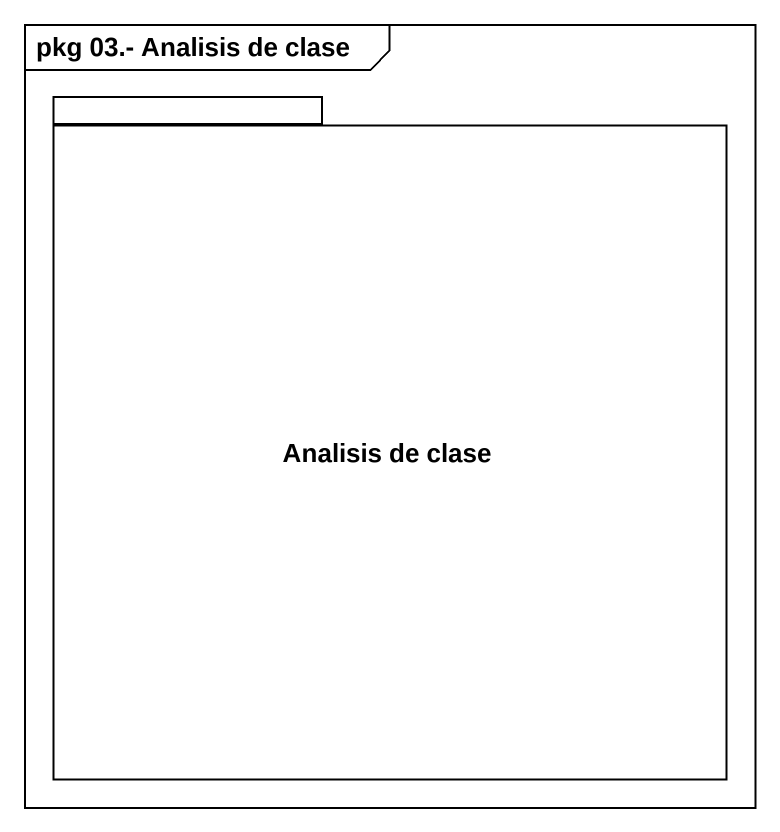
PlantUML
@startuml
mainframe pkg 03.- Analisis de clase
package "Analisis de clase" as Analisis_de_clase {
}
@enduml
